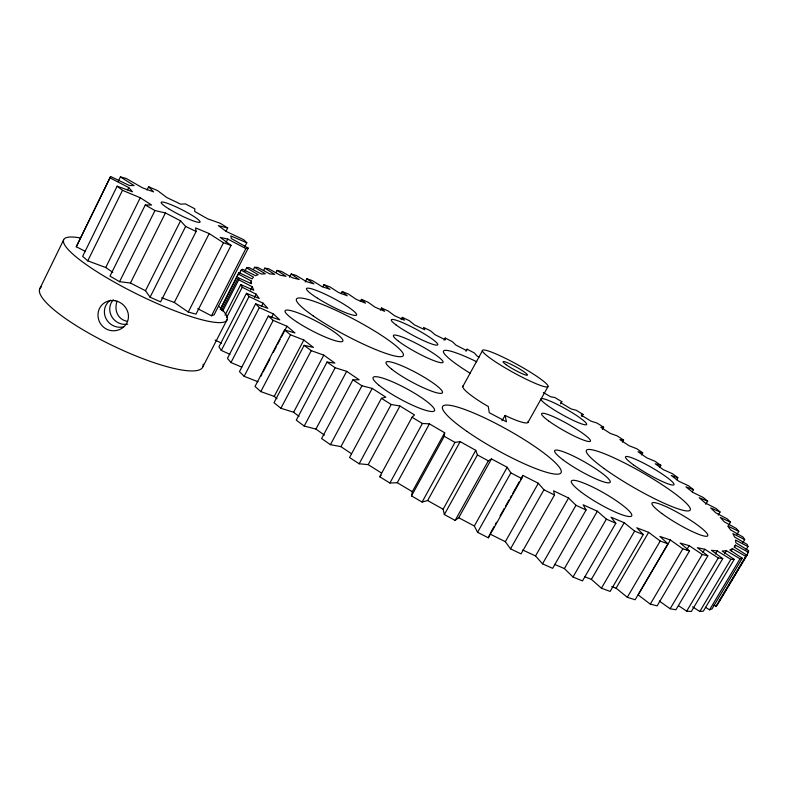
<?xml version="1.0" encoding="UTF-8"?>
<svg xmlns="http://www.w3.org/2000/svg" width="788" height="788" viewBox="0 0 788 788"><rect width="100%" height="100%" fill="white"/><g stroke="black" fill="none" stroke-linecap="round" stroke-linejoin="round"><path stroke-width="1.18" d="M719.227 601.126L748.423 552.27L748.6 550.585L735.844 542.765L735.539 540.046L747.979 546.626L746.118 549.738M411.503 495.898L444.265 436.276L444.678 432.779L429.44 423.865L422.398 423.471L412.065 417.285L379.708 476.77L389.902 483.024L397.27 482.719L412.331 491.682L411.503 495.898L422.112 502.035L427.638 500.538L443.122 509.235L444.343 514.534L455.139 520.425L458.714 517.736L491.485 458.911L507.196 467.284L510.87 472.889L521.705 478.523L488.343 537.82L477.567 532.294L474.327 526.01L458.714 517.736M117.097 301.213C114.979 306.68 115.728 313.476 120.042 317.692A12.372 11.071 8.9 0 0 125.844 320.982L126.947 321.228M521.705 478.523L522.838 475.42L538.332 483.271L543.937 489.781L554.506 494.992L521.055 553.895L510.506 548.832L505.335 541.681L489.89 533.998M220.256 309.615L239.02 272.618L252.121 278.893L253.48 277.09L241.148 270.156L239.493 273.387M488.343 537.82L489.506 534.953M85.045 251.205L76.269 246.762L110.596 176.512L129.38 185.485L134.098 185.574L120.416 176.906L118.259 181.289M76.269 246.762L110.596 176.512M39.686 288.95L63.631 239.887M110.025 177.891L128.769 187.583L132.473 191.779L117.136 186.185L82.632 256.366L87.763 260.848L105.73 267.506L112.763 272.313M87.763 260.848L122.495 190.322L117.136 186.185M127.695 189.76L128.769 187.583M105.73 267.506L140.274 197.758L122.495 190.322M146.992 190.056L148.627 186.756L157.63 190.617L166.711 197.493L180.748 204.191L185.377 203.865L194.872 208.82L194.685 211.46L207.539 218.778L220.246 223.28L227.663 227.968L226.008 231.229M140.274 197.758L151.582 205.028L145.268 204.998L109.985 276.105L119.559 281.69L130.434 283.03L145.494 290.703L150.065 297.214L160.614 301.863L196.143 231.416L195.582 227.89L209.184 233.573L223.477 242.783L231.051 245.383L196.015 314.146L188.263 312.048L174.315 302.464L161.707 297.795M119.559 281.69L154.97 210.554L165.431 212.947L180.55 220.807L185.623 226.471L196.143 231.416M130.434 283.03L165.431 212.947M145.494 290.703L180.55 220.807M150.065 297.214L185.623 226.471M174.315 302.464L209.184 233.573M188.263 312.048L223.477 242.783M226.087 242.33L227.742 239.069L245.876 248.565L248.22 248.131L214.08 314.816L211.489 315.781L197.689 308.669M244.585 247.107L246.811 242.753L243.64 239.67L226.333 231.505L218.355 225.634L227.663 227.968M211.489 315.781L245.876 248.565M220.551 308.669L239.02 272.618M221.517 310.502L238.311 277.731L251.48 283.739L251.441 281.109L238.459 274.086M222.738 311.004L238.754 279.77L238.311 277.731M244.94 271.141L246.595 267.91L248.929 267.526L261.458 274.047L265.329 273.8L254.563 267.27L253.46 269.427M225.033 315.21L240.734 284.616L253.785 290.25L252.259 286.783L238.754 279.77M226.727 317.416L242.231 287.246L240.734 284.616M202.959 366.617L227.151 319.554M250.338 283.256L251.441 281.109M242.231 287.246L256.1 294.151L259.213 298.465L246.457 293.313L218.916 346.838L221.31 350.414L229.968 354.364M250.594 290.004L252.259 286.783M221.31 350.414L249.057 296.534L246.457 293.313M263.704 270.294L264.817 268.137L268.6 268.728L280.134 275.179L286.044 276.312L277.11 270.412L275.987 272.579M254.435 297.371L256.1 294.151M249.057 296.534L263.123 303.203L267.851 308.364L255.627 303.813L227.436 358.392L230.963 362.529L241.798 367.139M230.963 362.529L259.36 307.606L255.627 303.813M261.458 306.424L263.123 303.203M259.36 307.606L273.406 313.929L279.779 319.889L268.304 316.057L239.463 371.641L244.132 376.3L258.011 381.756M289.511 277.258L291.205 273.988L296.15 275.426L306.355 281.572L313.9 283.897L306.896 278.785L305.222 281.986M271.702 317.2L273.406 313.929M244.132 376.3L273.19 320.401L268.304 316.057M273.19 320.401L286.98 326.242L294.998 332.96L284.498 329.955L255.007 386.475L260.818 391.616L274.234 396.384L277.031 398.718M260.858 376.309L261.99 374.133M263.123 371.956L269.939 358.895M273.347 352.364L276.194 346.917M277.327 344.74L280.164 339.303M281.306 337.126L286.98 326.242M260.818 391.616L290.516 334.811L284.498 329.955M322.834 286.832L323.957 284.675L329.778 286.812L338.476 292.466L347.242 295.805L342.209 291.57L341.056 293.747M274.234 396.384L303.823 340.022L290.516 334.811M303.823 340.022L313.427 347.419L304.138 345.351L273.997 402.727L280.902 408.282L293.619 412.232L299.016 416.389M280.902 408.282L311.24 350.66L304.138 345.351M479.134 357.102L477.016 355.979L474.307 352.925L467.136 349.202L466.457 350.493L455.937 345.114L452.332 341.628L445.22 338.062L444.068 340.18M293.619 412.232L323.789 355.122L334.89 363.11L327.04 362.066L296.288 420.171L304.207 426.062L315.939 429.076L324.37 435.104M360.313 301.528L361.456 299.381L367.907 302.109L374.97 307.133L384.613 311.309L381.53 308.019L380.407 310.137M304.207 426.062L335.156 367.74L346.69 371.335L359.141 379.777L352.935 379.826L321.593 438.542L330.418 444.668L340.928 446.648L351.428 453.691M315.939 429.076L346.69 371.335M330.418 444.668L361.938 385.785L372.202 388.395L385.825 397.152L381.431 398.344L349.547 457.523L359.151 463.777L368.193 464.634L381.51 473.036M401.131 319.544L402.284 317.397L409.159 320.588L414.518 324.892L424.732 329.739L423.56 327.434L430.573 330.832L435.055 334.733L445.466 339.864L445.22 338.062M340.928 446.648L372.202 388.395M359.151 463.777L391.193 404.48L399.94 406.007L414.508 414.931L412.065 417.285M368.193 464.634L399.94 406.007M389.902 483.024L422.398 423.471M465.984 351.3L467.136 349.202M397.27 482.719L429.44 423.865M462.704 386.711L482.374 350.827M412.331 491.682L444.678 432.779M422.112 502.035L454.981 442.403L460.153 441.615L475.775 450.342L477.42 454.932L488.304 460.872L491.485 458.911M427.638 500.538L460.153 441.615M443.122 509.235L475.775 450.342M444.343 514.534L477.42 454.932M455.139 520.425L488.304 460.872M527.901 422.516L547.906 386.76A37.479 4.462 28.9 0 0 502.123 356.718A37.479 4.462 28.9 0 0 495.682 361.978A37.479 4.462 28.9 0 0 547.906 386.76M474.327 526.01L507.196 467.284M477.567 532.294L510.87 472.889M560.652 403.761L561.834 401.663L554.85 397.546L550.615 396.758L543.346 392.542M490.491 532.934L494.086 526.542M495.288 524.414L496.479 522.286M500.075 515.894L504.271 508.437M505.463 506.31L509.058 499.917M510.26 497.78L511.461 495.652M512.653 493.524L519.243 481.803M520.444 479.675L522.838 475.42M748.423 552.27L735.45 545.129L734.327 547.118L747.014 555.215L717.395 604.8L715.996 606.307L713.958 605.125M505.335 541.681L538.332 483.271M581.81 416.507L583.012 414.399L576.166 410.243L571.073 408.923L560.898 402.826L561.834 401.663M510.506 548.832L543.937 489.781M602.436 429.342L603.638 427.224L596.989 423.048L591.059 421.186L581.14 415.049L583.012 414.399M554.545 564.356L564.395 568.572L573.004 577.023L582.509 580.894L615.822 523.242L606.376 519.134L597.353 511.225L583.179 504.812L586.075 509.984L552.644 568.335L542.518 563.824L535.545 555.944L568.572 498.006L553.6 490.806L554.506 494.992M542.518 563.824L575.979 505.285L568.572 498.006M622.402 442.127L623.594 440.049L617.181 435.872L610.424 433.479L600.83 427.332L603.638 427.224M564.395 568.572L597.353 511.225M641.501 454.903L642.722 452.795L636.596 448.658L629.041 445.712L619.841 439.606L623.594 440.049M573.004 577.023L606.376 519.134M611.724 586.676L616.098 588.183L627.307 597.284L635.128 599.757L667.919 543.809L660.216 541.031L648.652 532.343L636.743 527.773L643.244 534.56L610.139 591.414L601.421 588.222L591.394 579.367L624.195 522.72L611.045 517.194L615.822 523.242M659.625 467.511L660.856 465.373L655.074 461.305L646.741 457.808L638.014 451.78L642.722 452.795M601.421 588.222L634.606 531.102L624.195 522.72M676.626 479.803L677.847 477.705L672.46 473.726L663.378 469.678L655.202 463.777L660.856 465.373M616.098 588.183L648.652 532.343M627.307 597.284L660.216 541.031M692.288 491.742L693.509 489.653L688.564 485.812L678.773 481.222L671.238 475.499L677.847 477.705M689.53 550.901L682.851 548.832L670.391 539.997L638.172 594.94L650.307 604.12L657.123 605.874L689.53 550.901L680.152 543.06L689.155 545.631L702.256 554.466L707.851 555.835L675.907 609.764L670.155 608.74L659.31 601.027M705.772 504.31L707.634 501.138L703.221 497.464L692.76 492.333L685.954 486.836L693.509 489.653M650.307 604.12L682.851 548.832M686.663 549.866L689.155 545.631M718.173 515.165L720.045 512.013L716.203 508.546L705.142 502.892L699.163 497.691L707.634 501.138M702.945 552.368L704.787 549.246L718.282 557.953L722.763 558.633L691.332 611.488L686.683 611.163L678.537 605.676M670.155 608.74L702.256 554.466M501.976 420.694L505.088 415.434L509.531 417.512A37.292 5.546 29 0 0 528.108 421.383M728.644 525.281L730.496 522.149L727.324 518.937L715.711 512.771L710.668 507.925L720.045 512.013M715.356 554.033L717.208 550.91L730.87 559.362L734.219 559.391L703.369 611.143L699.823 611.478L692.583 606.849M686.683 611.163L718.282 557.953M724.556 553.816L726.408 550.704L740.021 558.79L742.276 558.2L729.826 549.925L732.456 548.724L745.832 556.377L747.014 555.215M736.938 534.53L738.789 531.398L736.347 528.492L724.28 521.843L720.262 517.42L730.496 522.149M731.215 550.812L732.456 548.724M734.209 547.207L735.45 545.129M699.823 611.478L730.87 559.362M742.838 542.735L744.69 539.613L743.054 537.061L730.634 529.969L727.748 526.039L738.789 531.398M705.437 607.302L709.574 609.813L740.021 558.79M742.276 558.2L712.027 608.868L709.574 609.813M747.339 552.703L748.6 550.585M715.996 606.307L745.832 556.377M379.708 476.77L381.116 475.223M241.148 270.156L242.625 269.24L255.519 275.692L258.188 274.677L246.595 267.91M726.408 550.704L722.212 551.039L734.219 559.391M254.563 267.27L257.666 267.388L269.742 273.909L274.687 274.372L264.817 268.137M717.208 550.91L711.406 550.32L722.763 558.633M115.186 300.76C110.182 299.765 104.706 301.538 101.425 305.498A15.149 14.351 72.7 0 0 98.273 312.087C97.18 317.544 99.18 323.464 103.435 327.069A15.297 15.051 15.9 0 0 110.576 330.507C115.708 331.502 121.283 329.768 124.809 325.877A15.524 14.745 17.6 0 0 128.237 318.953C129.459 312.422 125.745 305.636 120.003 302.513A15.356 13.987 40.8 0 0 115.186 300.73M704.787 549.246L697.37 547.69L707.851 555.835M227.742 239.069L220.187 237.385L231.051 245.383M277.11 270.412L281.513 271.436L292.407 277.76L299.184 279.513L291.205 273.988M120.416 176.906L126.257 178.492L142.431 187.79L153.601 191.888L148.627 186.756M306.896 278.785L312.304 280.577L321.78 286.497L329.975 289.354L323.957 284.675M670.391 539.997L659.881 536.421L667.919 543.809M311.24 350.66L323.789 355.122M584.775 576.786L591.394 579.367M342.209 291.57L348.365 294.013L356.265 299.371L365.514 303.144L361.456 299.381M634.606 531.102L643.244 534.56M246.811 242.753L230.805 235.937L231.337 238.547L248.22 248.131M381.53 308.019L388.218 310.994L394.433 315.663L404.411 320.194L402.284 317.397M575.979 505.285L586.075 509.984M522.71 549.994L535.545 555.944M215.104 340.052L221.497 343.144M744.69 539.613L732.909 533.624L734.554 536.992L747.211 544.478L747.979 546.626M145.268 204.998L154.97 210.554M444.265 436.276L454.981 442.403M381.431 398.344L391.193 404.48M352.935 379.826L361.938 385.785M327.04 362.066L335.156 367.74M505.088 415.434L506.448 421.797L489.269 412.705L488.304 406.529L483.862 403.919A37.292 5.546 29 0 1 463.255 385.775M218.709 306.266A90.965 16.509 26.2 0 1 192.715 317.121A90.965 16.509 26.2 0 1 86.542 264.798A90.965 16.509 26.2 0 1 79.952 237.887M203.156 364.105A90.423 19.739 25.7 0 1 115.629 347.045L114.112 346.336A90.423 19.739 25.7 0 1 41.528 286.753M127.695 324.154A14.982 14.391 40.7 0 1 111.817 316.756A14.982 14.391 40.7 0 1 113.324 299.726M123.509 326.833A15.228 14.617 40.6 0 1 105.937 318.46A15.228 14.617 40.6 0 1 110.399 300.11M470.436 373.443A53.377 7.102 28.8 0 1 443.526 351.054A53.377 7.102 28.8 0 1 476.77 361.771M168.691 208.771A21.798 2.817 26.9 0 0 199.916 222.216A21.798 2.817 26.9 0 0 173.232 205.619A21.798 2.817 26.9 0 0 168.691 208.771M395.96 324.853A26.299 3.447 28.3 0 0 435.853 345.065A26.299 3.447 28.3 0 0 411.661 326.892A26.299 3.447 28.3 0 0 395.96 324.853M467.008 431.44A67.807 11.416 29.2 0 0 561.007 472.78A67.807 11.416 29.2 0 0 477.567 414.675A67.807 11.416 29.2 0 0 467.008 431.44M379.136 385.401A34.889 6.077 28.4 0 0 432.139 411.523A34.889 6.077 28.4 0 0 400.117 385.352A34.889 6.077 28.4 0 0 379.136 385.401M603.982 468.456A59.878 8.619 29.9 0 0 689.323 510.722A59.878 8.619 29.9 0 0 621.427 461.394A59.878 8.619 29.9 0 0 603.982 468.456M633.532 464.871A27.954 3.753 29.9 0 0 673.553 484.984A27.954 3.753 29.9 0 0 642.19 462.418A27.954 3.753 29.9 0 0 633.532 464.871M313.122 315.84A60.41 9.032 27.9 0 0 401.939 356.511A60.41 9.032 27.9 0 0 334.437 309.635A60.41 9.032 27.9 0 0 313.122 315.84M317.456 298.199A28.289 3.94 27.8 0 0 356.58 314.973A28.289 3.94 27.8 0 0 320.637 292.161A28.289 3.94 27.8 0 0 317.456 298.199M547.414 405.387A26.132 3.369 29.3 0 0 585.819 424.821A26.132 3.369 29.3 0 0 558.308 404.934A26.132 3.369 29.3 0 0 547.414 405.387M548.537 420.861A27.994 3.861 29.4 0 0 589.631 441.526A27.994 3.861 29.4 0 0 560.071 419.827A27.994 3.861 29.4 0 0 548.537 420.861M661.762 513.451A32.318 4.915 30.4 0 0 707.407 536.067A32.318 4.915 30.4 0 0 670.43 508.713A32.318 4.915 30.4 0 0 661.762 513.451M297.421 322.322A32.604 5.23 27.7 0 0 342.849 341.017A32.604 5.23 27.7 0 0 301.646 314.314A32.604 5.23 27.7 0 0 297.421 322.322M580.569 491.623A34.79 5.861 30 0 0 630.942 516.376A34.79 5.861 30 0 0 593.128 487.27A34.79 5.861 30 0 0 580.569 491.623M391.705 369.208A32.052 5.132 28.4 0 0 440.325 393.389A32.052 5.132 28.4 0 0 410.676 369.858A32.052 5.132 28.4 0 0 391.705 369.208M562.79 459.67A31.934 4.984 29.7 0 0 609.351 482.778A31.934 4.984 29.7 0 0 575.161 456.932A31.934 4.984 29.7 0 0 562.79 459.67M398.492 341.214A28.151 3.95 28.4 0 0 441.152 362.707A28.151 3.95 28.4 0 0 415.118 342.81A28.151 3.95 28.4 0 0 398.492 341.214M506.063 364.647A13.938 1.665 28.9 0 0 526.837 375.255A13.938 1.665 28.9 0 0 512.87 365.228A13.938 1.665 28.9 0 0 506.063 364.647"/></g></svg>
